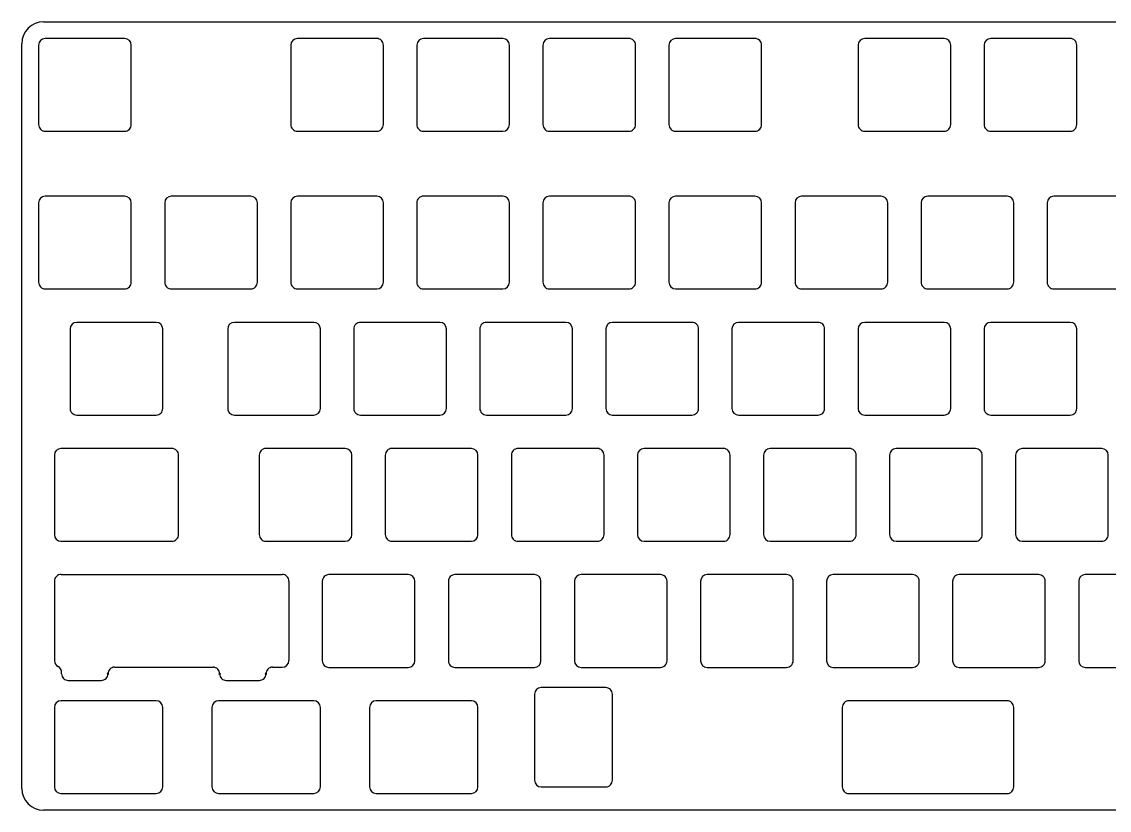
# Model space of a CAD drawing. Extents: x 0 to 348, y -119 to 0.
# Drawn here: x 0.1 to 164.4, y -119.1 to -0.1 of the extents above; entities that cross this region are included whole.
import ezdxf

# ---------------------------------------------------------------- set-up
doc = ezdxf.new("R2010")
doc.units = 0
doc.layers.get('0').update_dxf_attribs({"linetype": 'CONTINUOUS'})

msp = doc.modelspace()

# ---------------------------------------------------------------- linework, layer by layer
at = {"color": 7}
for points in [[(3.379066, -0.07455), (344.428019, -0.07455)], [(15.62314, -2.604502), (3.623114, -2.604502)], [(53.723225, -2.604502), (41.723198, -2.604502)], [(72.773267, -2.604502), (60.773241, -2.604502)], [(91.82331, -2.604502), (79.823283, -2.604502)], [(110.873352, -2.604502), (98.873325, -2.604502)], [(139.448415, -2.604502), (127.448389, -2.604502)], [(158.498458, -2.604502), (146.498431, -2.604502)], [(0.075, -115.837184), (0.075001, -3.384614)], [(2.623111, -3.604505), (2.623111, -15.604531)], [(16.623143, -15.604531), (16.623143, -3.604505)], [(40.723196, -3.604505), (40.723196, -15.604531)], [(54.723227, -15.604531), (54.723227, -3.604505)], [(59.773238, -3.604505), (59.773238, -15.604531)], [(73.77327, -15.604531), (73.77327, -3.604505)], [(78.823281, -3.604505), (78.823281, -15.604531)], [(92.823312, -15.604531), (92.823312, -3.604505)], [(97.873323, -3.604505), (97.873323, -15.604531)], [(111.873354, -15.604531), (111.873354, -3.604505)], [(126.448386, -3.604505), (126.448386, -15.604531)], [(140.448418, -15.604531), (140.448418, -3.604505)], [(145.498429, -3.604505), (145.498429, -15.604531)], [(159.49846, -15.604531), (159.49846, -3.604505)], [(3.623114, -16.604533), (15.62314, -16.604533)], [(41.723198, -16.604533), (53.723225, -16.604533)], [(60.773241, -16.604533), (72.773267, -16.604533)], [(79.823283, -16.604533), (91.82331, -16.604533)], [(98.873325, -16.604533), (110.873352, -16.604533)], [(127.448389, -16.604533), (139.448415, -16.604533)], [(146.498431, -16.604533), (158.498458, -16.604533)], [(2.623111, -27.417057), (2.623111, -39.417084)], [(15.62314, -26.417055), (3.623114, -26.417055)], [(16.623143, -39.417084), (16.623143, -27.417057)], [(21.673154, -27.417057), (21.673154, -39.417084)], [(34.673183, -26.417055), (22.673156, -26.417055)], [(35.673185, -39.417084), (35.673185, -27.417057)], [(40.723196, -27.417057), (40.723196, -39.417084)], [(53.723225, -26.417055), (41.723198, -26.417055)], [(54.723227, -39.417084), (54.723227, -27.417057)], [(59.773238, -27.417057), (59.773238, -39.417084)], [(72.773267, -26.417055), (60.773241, -26.417055)], [(73.77327, -39.417084), (73.77327, -27.417057)], [(78.823281, -27.417057), (78.823281, -39.417084)], [(91.82331, -26.417055), (79.823283, -26.417055)], [(92.823312, -39.417084), (92.823312, -27.417057)], [(97.873323, -27.417057), (97.873323, -39.417084)], [(110.873352, -26.417055), (98.873325, -26.417055)], [(111.873354, -39.417084), (111.873354, -27.417057)], [(116.923365, -27.417057), (116.923365, -39.417084)], [(129.923394, -26.417055), (117.923368, -26.417055)], [(130.923397, -39.417084), (130.923397, -27.417057)], [(135.973407, -27.417057), (135.973407, -39.417084)], [(148.973436, -26.417055), (136.97341, -26.417055)], [(149.973439, -39.417084), (149.973439, -27.417057)], [(155.02345, -27.417057), (155.02345, -39.417084)], [(168.023479, -26.417055), (156.023452, -26.417055)], [(3.623114, -40.417086), (15.62314, -40.417086)], [(22.673156, -40.417086), (34.673183, -40.417086)], [(41.723198, -40.417086), (53.723225, -40.417086)], [(60.773241, -40.417086), (72.773267, -40.417086)], [(79.823283, -40.417086), (91.82331, -40.417086)], [(98.873325, -40.417086), (110.873352, -40.417086)], [(117.923368, -40.417086), (129.923394, -40.417086)], [(136.97341, -40.417086), (148.973436, -40.417086)], [(156.023452, -40.417086), (168.023479, -40.417086)], [(20.385651, -45.467097), (8.385624, -45.467097)], [(44.198204, -45.467097), (32.198177, -45.467097)], [(63.248246, -45.467097), (51.24822, -45.467097)], [(82.298288, -45.467097), (70.298262, -45.467097)], [(101.348331, -45.467097), (89.348304, -45.467097)], [(120.398373, -45.467097), (108.398346, -45.467097)], [(139.448415, -45.467097), (127.448389, -45.467097)], [(158.498458, -45.467097), (146.498431, -45.467097)], [(7.385622, -46.467099), (7.385622, -58.467126)], [(21.385653, -58.467126), (21.385653, -46.467099)], [(31.198175, -46.467099), (31.198175, -58.467126)], [(45.198206, -58.467126), (45.198206, -46.467099)], [(50.248217, -46.467099), (50.248217, -58.467126)], [(64.248249, -58.467126), (64.248249, -46.467099)], [(69.298259, -46.467099), (69.298259, -58.467126)], [(83.298291, -58.467126), (83.298291, -46.467099)], [(88.348302, -46.467099), (88.348302, -58.467126)], [(102.348333, -58.467126), (102.348333, -46.467099)], [(107.398344, -46.467099), (107.398344, -58.467126)], [(121.398375, -58.467126), (121.398375, -46.467099)], [(126.448386, -46.467099), (126.448386, -58.467126)], [(140.448418, -58.467126), (140.448418, -46.467099)], [(145.498429, -46.467099), (145.498429, -58.467126)], [(159.49846, -58.467126), (159.49846, -46.467099)], [(8.385624, -59.467128), (20.385651, -59.467128)], [(32.198177, -59.467128), (44.198204, -59.467128)], [(51.24822, -59.467128), (63.248246, -59.467128)], [(70.298262, -59.467128), (82.298288, -59.467128)], [(89.348304, -59.467128), (101.348331, -59.467128)], [(108.398346, -59.467128), (120.398373, -59.467128)], [(127.448389, -59.467128), (139.448415, -59.467128)], [(146.498431, -59.467128), (158.498458, -59.467128)], [(5.004367, -65.517141), (5.004367, -77.517169)], [(22.766906, -64.51714), (6.004369, -64.51714)], [(23.766909, -77.517169), (23.766909, -65.517141)], [(35.960685, -65.517141), (35.960685, -77.517169)], [(48.960714, -64.51714), (36.960688, -64.51714)], [(49.960717, -77.517169), (49.960717, -65.517141)], [(55.010728, -65.517141), (55.010728, -77.517169)], [(68.010757, -64.51714), (56.01073, -64.51714)], [(69.010759, -77.517169), (69.010759, -65.517141)], [(74.06077, -65.517141), (74.06077, -77.517169)], [(87.060799, -64.51714), (75.060772, -64.51714)], [(88.060801, -77.517169), (88.060801, -65.517141)], [(93.110812, -65.517141), (93.110812, -77.517169)], [(106.110841, -64.51714), (94.110815, -64.51714)], [(107.110844, -77.517169), (107.110844, -65.517141)], [(112.160855, -65.517141), (112.160855, -77.517169)], [(125.160884, -64.51714), (113.160857, -64.51714)], [(126.160886, -77.517169), (126.160886, -65.517141)], [(131.210897, -65.517141), (131.210897, -77.517169)], [(144.210926, -64.51714), (132.210899, -64.51714)], [(145.210928, -77.517169), (145.210928, -65.517141)], [(150.260939, -65.517141), (150.260939, -77.517169)], [(163.260968, -64.51714), (151.260942, -64.51714)], [(164.260971, -77.517169), (164.260971, -65.517141)], [(6.004369, -78.51717), (22.766906, -78.51717)], [(36.960688, -78.51717), (48.960714, -78.51717)], [(56.01073, -78.51717), (68.010757, -78.51717)], [(75.060772, -78.51717), (87.060799, -78.51717)], [(94.110815, -78.51717), (106.110841, -78.51717)], [(113.160857, -78.51717), (125.160884, -78.51717)], [(132.210899, -78.51717), (144.210926, -78.51717)], [(151.260942, -78.51717), (163.260968, -78.51717)], [(6.01226, -83.543091), (39.443566, -83.543091)], [(58.485736, -83.567182), (46.485709, -83.567182)], [(77.535778, -83.567182), (65.535751, -83.567182)], [(96.58582, -83.567182), (84.585794, -83.567182)], [(115.635862, -83.567182), (103.635836, -83.567182)], [(134.685905, -83.567182), (122.685878, -83.567182)], [(153.735947, -83.567182), (141.73592, -83.567182)], [(172.785989, -83.567182), (160.785963, -83.567182)], [(5.012258, -84.543091), (5.012258, -96.543112)], [(40.443568, -84.543091), (40.443568, -96.543112)], [(45.485706, -84.567183), (45.485706, -96.56721)], [(59.485738, -96.56721), (59.485738, -84.567183)], [(64.535749, -84.567183), (64.535749, -96.56721)], [(78.53578, -96.56721), (78.53578, -84.567183)], [(83.585791, -84.567183), (83.585791, -96.56721)], [(97.585823, -96.56721), (97.585823, -84.567183)], [(102.635833, -84.567183), (102.635833, -96.56721)], [(116.635865, -96.56721), (116.635865, -84.567183)], [(121.685876, -84.567183), (121.685876, -96.56721)], [(135.685907, -96.56721), (135.685907, -84.567183)], [(140.735918, -84.567183), (140.735918, -96.56721)], [(154.735949, -96.56721), (154.735949, -84.567183)], [(159.78596, -84.567183), (159.78596, -96.56721)], [(6.099259, -98.543116), (6.099259, -98.322561)], [(14.099274, -97.543113), (28.975299, -97.543113)], [(37.975314, -97.543113), (39.443566, -97.543113)], [(46.485709, -97.567213), (58.485736, -97.567213)], [(65.535751, -97.567213), (77.535778, -97.567213)], [(84.585794, -97.567213), (96.58582, -97.567213)], [(103.635836, -97.567213), (115.635862, -97.567213)], [(122.685878, -97.567213), (134.685905, -97.567213)], [(141.73592, -97.567213), (153.735947, -97.567213)], [(160.785963, -97.567213), (172.785989, -97.567213)], [(7.099261, -99.543116), (12.09927, -99.543116)], [(30.975302, -99.543116), (35.97531, -99.543116)], [(77.567028, -101.617222), (77.567028, -114.617251)], [(88.323302, -100.617219), (78.56703, -100.617219)], [(89.323304, -114.617251), (89.323304, -101.617222)], [(20.385651, -102.617224), (6.004369, -102.617224)], [(44.198204, -102.617224), (29.816922, -102.617224)], [(68.010757, -102.617224), (53.629475, -102.617224)], [(148.973436, -102.617224), (125.067133, -102.617224)], [(5.004367, -103.617226), (5.004367, -115.617252)], [(21.385653, -115.617252), (21.385653, -103.617226)], [(28.816919, -103.617226), (28.816919, -115.617252)], [(45.198206, -115.617252), (45.198206, -103.617226)], [(52.629472, -103.617226), (52.629472, -115.617252)], [(69.010759, -115.617252), (69.010759, -103.617226)], [(124.067131, -103.617226), (124.067131, -115.617252)], [(149.973439, -115.617252), (149.973439, -103.617226)], [(6.004369, -116.617255), (20.385651, -116.617255)], [(29.816922, -116.617255), (44.198204, -116.617255)], [(53.629475, -116.617255), (68.010757, -116.617255)], [(78.56703, -115.617252), (88.323302, -115.617252)], [(125.067133, -116.617255), (148.973436, -116.617255)], [(344.434018, -119.141249), (3.385065, -119.141248)]]:
    msp.add_lwpolyline(points, dxfattribs=at)
for points in [[(13.099272, -98.443116)], [(29.9753, -98.443116)], [(36.975312, -98.443116)]]:
    msp.add_lwpolyline(points, close=True, dxfattribs=at)
for points in [[(3.379066, -0.074551), (1.552625, -0.076208), (0.073345, -1.558173), (0.075001, -3.384614)], [(3.623114, -2.604561), (3.070849, -2.604556), (2.62314, -3.05224), (2.623111, -3.604505)], [(16.62318, -3.604505), (16.623152, -3.052216), (16.175429, -2.60451), (15.62314, -2.604502)], [(41.723198, -2.604581), (41.170936, -2.604565), (40.723223, -3.052243), (40.723195, -3.604505)], [(54.430293, -2.897412), (54.242772, -2.709875), (53.988432, -2.604512), (53.723225, -2.604503)], [(54.723143, -3.604505), (54.723156, -3.339298), (54.617814, -3.084949), (54.430293, -2.897412)], [(60.773241, -2.604592), (60.220981, -2.60457), (59.773266, -3.052245), (59.773238, -3.604505)], [(73.773276, -3.604505), (73.773248, -3.052228), (73.325544, -2.604527), (72.773267, -2.604502)], [(79.823283, -2.604502), (79.271008, -2.60453), (78.823308, -3.05223), (78.82328, -3.604505)], [(92.530429, -2.897384), (92.342891, -2.709845), (92.08853, -2.604491), (91.82331, -2.604503)], [(92.823307, -3.604505), (92.82332, -3.339284), (92.717968, -3.084923), (92.530429, -2.897384)], [(98.873325, -2.604512), (98.321052, -2.604534), (97.87335, -3.052232), (97.873322, -3.604505)], [(111.580465, -2.897388), (111.392928, -2.709848), (111.13857, -2.604494), (110.873352, -2.604503)], [(111.873339, -3.604505), (111.873352, -3.339286), (111.768001, -3.084927), (111.580465, -2.897388)], [(127.448389, -2.604528), (126.896118, -2.604542), (126.448414, -3.052234), (126.448386, -3.604505)], [(140.448488, -3.604505), (140.448459, -3.052203), (140.000717, -2.604491), (139.448415, -2.604502)], [(146.498431, -2.604538), (145.946162, -2.604546), (145.498456, -3.052236), (145.498428, -3.604505)], [(159.205554, -2.897397), (159.018023, -2.709858), (158.763672, -2.604501), (158.498458, -2.604503)], [(159.498419, -3.604505), (159.498432, -3.339291), (159.393084, -3.084935), (159.205554, -2.897397)], [(2.623148, -15.604531), (2.623136, -15.869745), (2.728485, -16.124101), (2.916016, -16.311639)], [(2.916016, -16.311639), (3.103548, -16.499178), (3.3579, -16.604535), (3.623114, -16.604533)], [(15.62314, -16.604592), (15.888366, -16.604589), (16.142728, -16.499222), (16.330266, -16.311673)], [(16.330266, -16.311673), (16.517803, -16.124125), (16.623155, -15.869757), (16.623143, -15.604531)], [(40.723213, -15.604531), (40.723201, -15.869748), (40.828552, -16.124107), (41.016088, -16.311646)], [(41.016088, -16.311646), (41.203623, -16.499185), (41.45798, -16.60454), (41.723198, -16.604532)], [(53.723225, -16.604613), (53.988453, -16.604604), (54.242815, -16.499233), (54.430352, -16.311681)], [(54.430352, -16.311681), (54.617889, -16.124129), (54.72324, -15.869759), (54.723228, -15.604531)], [(59.773244, -15.604531), (59.773232, -15.86975), (59.878585, -16.124111), (60.066123, -16.31165)], [(60.066123, -16.31165), (60.253661, -16.49919), (60.508021, -16.604544), (60.773241, -16.604533)], [(72.773267, -16.604623), (73.325578, -16.604598), (73.773295, -16.156842), (73.77327, -15.604531)], [(78.823277, -15.604531), (78.823265, -15.869752), (78.928619, -16.124114), (79.116159, -16.311653)], [(79.116159, -16.311653), (79.303699, -16.499193), (79.558062, -16.604545), (79.823283, -16.604532)], [(91.82331, -16.604534), (92.088531, -16.604546), (92.342893, -16.499192), (92.530432, -16.311653)], [(92.530432, -16.311653), (92.717971, -16.124113), (92.823325, -15.869752), (92.823313, -15.604531)], [(97.873409, -15.604531), (97.873397, -15.869736), (97.978739, -16.124085), (98.166259, -16.311621)], [(98.166259, -16.311621), (98.35378, -16.499158), (98.608119, -16.604521), (98.873325, -16.604532)], [(110.873352, -16.604544), (111.138574, -16.604553), (111.392935, -16.499198), (111.580475, -16.311656)], [(111.580475, -16.311656), (111.768014, -16.124115), (111.873367, -15.869753), (111.873355, -15.604531)], [(126.448456, -15.604531), (126.448444, -15.869739), (126.553788, -16.12409), (126.741312, -16.311628)], [(126.741312, -16.311628), (126.928837, -16.499165), (127.18318, -16.604527), (127.448389, -16.604533)], [(139.448415, -16.604559), (139.713638, -16.604564), (139.968, -16.499205), (140.155538, -16.311662)], [(140.155538, -16.311662), (140.343077, -16.124118), (140.44843, -15.869754), (140.448418, -15.604531)], [(145.498489, -15.604531), (145.498477, -15.869741), (145.603822, -16.124093), (145.791348, -16.311631)], [(145.791348, -16.311631), (145.978875, -16.499168), (146.233221, -16.604528), (146.498431, -16.604532)], [(158.498458, -16.60457), (158.763682, -16.604572), (159.018044, -16.499211), (159.205582, -16.311666)], [(159.205582, -16.311666), (159.39312, -16.12412), (159.498473, -15.869755), (159.498461, -15.604531)], [(3.623114, -26.417101), (3.070844, -26.417096), (2.623132, -26.864787), (2.623111, -27.417057)], [(16.623167, -27.417057), (16.623146, -26.864771), (16.175427, -26.417063), (15.62314, -26.417055)], [(22.673156, -26.417111), (22.120888, -26.417101), (21.673174, -26.864789), (21.673153, -27.417057)], [(35.673198, -27.417057), (35.673177, -26.864775), (35.225465, -26.41707), (34.673183, -26.417056)], [(41.723198, -26.417121), (41.170931, -26.417105), (40.723216, -26.864791), (40.723195, -27.417057)], [(54.72323, -27.417057), (54.723209, -26.864779), (54.275503, -26.417075), (53.723225, -26.417056)], [(60.066148, -26.709987), (59.878611, -26.89751), (59.773248, -27.15185), (59.773238, -27.417057)], [(60.773241, -26.417132), (60.508034, -26.417121), (60.253685, -26.522465), (60.066148, -26.709987)], [(73.773263, -27.417057), (73.773242, -26.864783), (73.325542, -26.41708), (72.773267, -26.417055)], [(79.823283, -26.417042), (79.271003, -26.41707), (78.823301, -26.864778), (78.82328, -27.417057)], [(92.53046, -26.709932), (92.342908, -26.522395), (92.088538, -26.417044), (91.82331, -26.417056)], [(92.823394, -27.417057), (92.823384, -27.151829), (92.718012, -26.897469), (92.53046, -26.709932)], [(98.873325, -26.417052), (98.321047, -26.417074), (97.873343, -26.864779), (97.873322, -27.417057)], [(111.873426, -27.417057), (111.873405, -26.864752), (111.425657, -26.417037), (110.873352, -26.417056)], [(117.923368, -26.417063), (117.371092, -26.417079), (116.923386, -26.864781), (116.923365, -27.417057)], [(130.923459, -27.417057), (130.923438, -26.864756), (130.475696, -26.417042), (129.923394, -26.417055)], [(136.97341, -26.417073), (136.421135, -26.417084), (135.973428, -26.864783), (135.973407, -27.417057)], [(149.973491, -27.417057), (149.97347, -26.86476), (149.525734, -26.417047), (148.973436, -26.417055)], [(156.023452, -26.417083), (155.471179, -26.417088), (155.02347, -26.864784), (155.023449, -27.417057)], [(2.623135, -39.417084), (2.623127, -39.682299), (2.728478, -39.936655), (2.916012, -40.124193)], [(16.330261, -40.124218), (16.517798, -39.936672), (16.623151, -39.682308), (16.623143, -39.417084)], [(21.673168, -39.417084), (21.67316, -39.682301), (21.778512, -39.936658), (21.966048, -40.124196)], [(35.380305, -40.124222), (35.567842, -39.936674), (35.673194, -39.682309), (35.673186, -39.417084)], [(40.7232, -39.417084), (40.723192, -39.682302), (40.828546, -39.936661), (41.016083, -40.1242)], [(53.723225, -40.417153), (54.27553, -40.417134), (54.723245, -39.969388), (54.723228, -39.417084)], [(59.773231, -39.417084), (59.773223, -39.682305), (59.878578, -39.936665), (60.066118, -40.124204)], [(72.773267, -40.417163), (73.325573, -40.417138), (73.773287, -39.96939), (73.77327, -39.417084)], [(78.823264, -39.417084), (78.823256, -39.682306), (78.928612, -39.936668), (79.116155, -40.124207)], [(92.530427, -40.124197), (92.717966, -39.936661), (92.823321, -39.682302), (92.823313, -39.417084)], [(97.873396, -39.417084), (97.873379, -39.969348), (98.32106, -40.417063), (98.873325, -40.417085)], [(111.58047, -40.124201), (111.768009, -39.936663), (111.873363, -39.682303), (111.873355, -39.417084)], [(116.923427, -39.417084), (116.923419, -39.682293), (117.028765, -39.936643), (117.21629, -40.12418)], [(130.630513, -40.124204), (130.818051, -39.936664), (130.923405, -39.682304), (130.923397, -39.417084)], [(135.973459, -39.417084), (135.973451, -39.682294), (136.078798, -39.936646), (136.266325, -40.124183)], [(149.680555, -40.124208), (149.868093, -39.936666), (149.973447, -39.682305), (149.973439, -39.417084)], [(155.023492, -39.417084), (155.023484, -39.682296), (155.128832, -39.936649), (155.316362, -40.124186)], [(2.916012, -40.124193), (3.103545, -40.311731), (3.357898, -40.417088), (3.623114, -40.417086)], [(15.62314, -40.417132), (15.888364, -40.417129), (16.142724, -40.311764), (16.330261, -40.124218)], [(21.966048, -40.124196), (22.153583, -40.311734), (22.407939, -40.41709), (22.673156, -40.417085)], [(34.673183, -40.417143), (34.938408, -40.417137), (35.192768, -40.31177), (35.380305, -40.124222)], [(41.016083, -40.1242), (41.203621, -40.311738), (41.457979, -40.417093), (41.723198, -40.417085)], [(60.066118, -40.124204), (60.253659, -40.311743), (60.50802, -40.417097), (60.773241, -40.417086)], [(79.116155, -40.124207), (79.303697, -40.311746), (79.55806, -40.417098), (79.823283, -40.417085)], [(91.82331, -40.417074), (92.088529, -40.417086), (92.342888, -40.311734), (92.530427, -40.124197)], [(110.873352, -40.417084), (111.138572, -40.417093), (111.392931, -40.311739), (111.58047, -40.124201)], [(117.21629, -40.12418), (117.403815, -40.311717), (117.658159, -40.417078), (117.923368, -40.417086)], [(129.923394, -40.417094), (130.188615, -40.417101), (130.442974, -40.311744), (130.630513, -40.124204)], [(136.266325, -40.124183), (136.453853, -40.31172), (136.708199, -40.417081), (136.97341, -40.417086)], [(148.973436, -40.417104), (149.238657, -40.417108), (149.493017, -40.31175), (149.680555, -40.124208)], [(155.316362, -40.124186), (155.503891, -40.311723), (155.75824, -40.417083), (156.023452, -40.417085)], [(8.385624, -45.467135), (7.83335, -45.467129), (7.385637, -45.914826), (7.385621, -46.467099)], [(21.385664, -46.467099), (21.385648, -45.914816), (20.937935, -45.467107), (20.385651, -45.467098)], [(32.198177, -45.467148), (31.645905, -45.467135), (31.19819, -45.914828), (31.198174, -46.467099)], [(45.198204, -46.467099), (45.198188, -45.914821), (44.750483, -45.467114), (44.198204, -45.467098)], [(50.541123, -45.760021), (50.353586, -45.947546), (50.248225, -46.20189), (50.248217, -46.467099)], [(51.24822, -45.467159), (50.983011, -45.46715), (50.72866, -45.572495), (50.541123, -45.760021)], [(64.248237, -46.467099), (64.248221, -45.914824), (63.800521, -45.467119), (63.248246, -45.467097)], [(69.591166, -45.760024), (69.403629, -45.947548), (69.298267, -46.201891), (69.298259, -46.467099)], [(70.298262, -45.467169), (70.033054, -45.467157), (69.778703, -45.572501), (69.591166, -45.760024)], [(83.298269, -46.467099), (83.298253, -45.914828), (82.850559, -45.467124), (82.298288, -45.467097)], [(89.348304, -45.467079), (88.796021, -45.467104), (88.348317, -45.914817), (88.348301, -46.467099)], [(102.055474, -45.759976), (101.867925, -45.572439), (101.613557, -45.467087), (101.348331, -45.467098)], [(102.3484, -46.467099), (102.348392, -46.201873), (102.243024, -45.947513), (102.055474, -45.759976)], [(108.398346, -45.467089), (107.846065, -45.467109), (107.398359, -45.914818), (107.398343, -46.467099)], [(121.10551, -45.75998), (120.917962, -45.572443), (120.663598, -45.46709), (120.398373, -45.467098)], [(121.398432, -46.467099), (121.398424, -46.201875), (121.293057, -45.947516), (121.10551, -45.75998)], [(127.448389, -45.4671), (126.896109, -45.467114), (126.448402, -45.91482), (126.448386, -46.467099)], [(140.448465, -46.467099), (140.448449, -45.914801), (140.000713, -45.467086), (139.448415, -45.467097)], [(146.498431, -45.46711), (145.946153, -45.467118), (145.498444, -45.914822), (145.498428, -46.467099)], [(159.498496, -46.467099), (159.49848, -45.914806), (159.050751, -45.467093), (158.498458, -45.467098)], [(7.385634, -58.467126), (7.385629, -58.732342), (7.490982, -58.986698), (7.678517, -59.174236)], [(21.092769, -59.174254), (21.280306, -58.98671), (21.38566, -58.732348), (21.385654, -58.467126)], [(31.198174, -58.467126), (31.198169, -58.732344), (31.303524, -58.986702), (31.491062, -59.17424)], [(44.198204, -59.46718), (44.750504, -59.467164), (45.198219, -59.019425), (45.198207, -58.467126)], [(50.248205, -58.467126), (50.248199, -58.732347), (50.353556, -58.986706), (50.541097, -59.174245)], [(63.248246, -59.46719), (63.800547, -59.467168), (64.248261, -59.019427), (64.248249, -58.467126)], [(69.298237, -58.467126), (69.298231, -58.732348), (69.40359, -58.98671), (69.591133, -59.174248)], [(82.298288, -59.4672), (82.850591, -59.467173), (83.298303, -59.019428), (83.298291, -58.467126)], [(88.34837, -58.467126), (88.348358, -59.01939), (88.79604, -59.467102), (89.348304, -59.467127)], [(102.055445, -59.174235), (102.242984, -58.986699), (102.34834, -58.732343), (102.348334, -58.467126)], [(107.398402, -58.467126), (107.39839, -59.019394), (107.846078, -59.467107), (108.398346, -59.467127)], [(121.105488, -59.174238), (121.293026, -58.986701), (121.398382, -58.732344), (121.398376, -58.467126)], [(126.448433, -58.467126), (126.448421, -59.019398), (126.896116, -59.467114), (127.448389, -59.467128)], [(140.15553, -59.174242), (140.343068, -58.986703), (140.448423, -58.732345), (140.448418, -58.467126)], [(145.498466, -58.467126), (145.49846, -58.732338), (145.60381, -58.98669), (145.79134, -59.174227)], [(159.205574, -59.174246), (159.393112, -58.986705), (159.498466, -58.732346), (159.498461, -58.467126)], [(7.678517, -59.174236), (7.866053, -59.361773), (8.120407, -59.46713), (8.385624, -59.467127)], [(20.385651, -59.467167), (20.650874, -59.467163), (20.905232, -59.361799), (21.092769, -59.174254)], [(31.491062, -59.17424), (31.6786, -59.361778), (31.932958, -59.467133), (32.198177, -59.467127)], [(50.541097, -59.174245), (50.728638, -59.361783), (50.982999, -59.467137), (51.24822, -59.467128)], [(69.591133, -59.174248), (69.778676, -59.361787), (70.033039, -59.46714), (70.298262, -59.467128)], [(101.348331, -59.467111), (101.613548, -59.467122), (101.867906, -59.36177), (102.055445, -59.174235)], [(120.398373, -59.467121), (120.663591, -59.467129), (120.917949, -59.361775), (121.105488, -59.174238)], [(139.448415, -59.467131), (139.713634, -59.467136), (139.967992, -59.36178), (140.15553, -59.174242)], [(145.79134, -59.174227), (145.97887, -59.361764), (146.233218, -59.467123), (146.498431, -59.467127)], [(158.498458, -59.467142), (158.763678, -59.467144), (159.018036, -59.361786), (159.205574, -59.174246)], [(6.004369, -64.517117), (5.452084, -64.517139), (5.004377, -64.964856), (5.004367, -65.517141)], [(23.474042, -64.81002), (23.286495, -64.622483), (23.032131, -64.51713), (22.766906, -64.517139)], [(23.766959, -65.517141), (23.766954, -65.251917), (23.661589, -64.997558), (23.474042, -64.81002)], [(36.253588, -64.810054), (36.066051, -64.997583), (35.960691, -65.25193), (35.960686, -65.517141)], [(36.960688, -64.517184), (36.695477, -64.517177), (36.441125, -64.622526), (36.253588, -64.810054)], [(49.960703, -65.517141), (49.960693, -64.964865), (49.512991, -64.517156), (48.960714, -64.517139)], [(55.303631, -64.810058), (55.116093, -64.997585), (55.010733, -65.251931), (55.010728, -65.517141)], [(56.01073, -64.517194), (55.745519, -64.517184), (55.491168, -64.622531), (55.303631, -64.810058)], [(69.010734, -65.517141), (69.010724, -64.96487), (68.563029, -64.517163), (68.010757, -64.51714)], [(74.353673, -64.810061), (74.166136, -64.997587), (74.060775, -65.251932), (74.06077, -65.517141)], [(75.060772, -64.517204), (74.795562, -64.517192), (74.541211, -64.622536), (74.353673, -64.810061)], [(87.767944, -64.810016), (87.580394, -64.622478), (87.326026, -64.517127), (87.060799, -64.51714)], [(88.060866, -65.517141), (88.060861, -65.251915), (87.955494, -64.997553), (87.767944, -64.810016)], [(94.110815, -64.517115), (93.558529, -64.517138), (93.110823, -64.964856), (93.110813, -65.517141)], [(106.81798, -64.810019), (106.630432, -64.622481), (106.376066, -64.517129), (106.110841, -64.517139)], [(107.110899, -65.517141), (107.110894, -65.251916), (107.005528, -64.997556), (106.81798, -64.810019)], [(113.160857, -64.517125), (112.608573, -64.517143), (112.160865, -64.964857), (112.160855, -65.517141)], [(125.868015, -64.810023), (125.68047, -64.622486), (125.426107, -64.517133), (125.160884, -64.51714)], [(126.16093, -65.517141), (126.160925, -65.251918), (126.05556, -64.99756), (125.868015, -64.810023)], [(132.210899, -64.517135), (131.658616, -64.517147), (131.210907, -64.964859), (131.210897, -65.517141)], [(145.210962, -65.517141), (145.210952, -64.964847), (144.763221, -64.517131), (144.210926, -64.51714)], [(151.260942, -64.517146), (150.708661, -64.517152), (150.26095, -64.964861), (150.26094, -65.517141)], [(164.260995, -65.517141), (164.260985, -64.96485), (163.813259, -64.517135), (163.260968, -64.517139)], [(5.004419, -77.517169), (5.004413, -78.069436), (5.452101, -78.517148), (6.004369, -78.51717)], [(22.766906, -78.517149), (23.032122, -78.517158), (23.286478, -78.411806), (23.474016, -78.224272)], [(23.474016, -78.224272), (23.661554, -78.036738), (23.766911, -77.782384), (23.766908, -77.517169)], [(35.96067, -77.517169), (35.960667, -77.782389), (36.066026, -78.036748), (36.253566, -78.224286)], [(36.253566, -78.224286), (36.441107, -78.411824), (36.695467, -78.517178), (36.960688, -78.517171)], [(48.960714, -78.517213), (49.513009, -78.517196), (49.960722, -78.069464), (49.960716, -77.517169)], [(55.010703, -77.517169), (55.0107, -77.782391), (55.11606, -78.036751), (55.303603, -78.224289)], [(55.303603, -78.224289), (55.491145, -78.411827), (55.745508, -78.51718), (56.01073, -78.51717)], [(68.010757, -78.517224), (68.563054, -78.5172), (69.010765, -78.069465), (69.010759, -77.517169)], [(74.060735, -77.517169), (74.060732, -77.782392), (74.166093, -78.036754), (74.353638, -78.224292)], [(74.353638, -78.224292), (74.541183, -78.41183), (74.795548, -78.517182), (75.060772, -78.51717)], [(87.060799, -78.517134), (87.326014, -78.517147), (87.58037, -78.411799), (87.767908, -78.224267)], [(87.767908, -78.224267), (87.955446, -78.036735), (88.060804, -77.782383), (88.060801, -77.517169)], [(93.110866, -77.517169), (93.11086, -78.069436), (93.558547, -78.517147), (94.110815, -78.517171)], [(106.110841, -78.517144), (106.376056, -78.517154), (106.630413, -78.411804), (106.817951, -78.224271)], [(106.817951, -78.224271), (107.005489, -78.036737), (107.110846, -77.782384), (107.110843, -77.517169)], [(112.160899, -77.517169), (112.160893, -78.06944), (112.608586, -78.517152), (113.160857, -78.51717)], [(125.160884, -78.517155), (125.4261, -78.517162), (125.680457, -78.411809), (125.867994, -78.224274)], [(125.867994, -78.224274), (126.055532, -78.036739), (126.160889, -77.782385), (126.160886, -77.517169)], [(131.210931, -77.517169), (131.210925, -78.069443), (131.658624, -78.517158), (132.210899, -78.51717)], [(144.210926, -78.517165), (144.476143, -78.517169), (144.730499, -78.411814), (144.918037, -78.224278)], [(144.918037, -78.224278), (145.105574, -78.036741), (145.210931, -77.782386), (145.210928, -77.517169)], [(150.260962, -77.517169), (150.260956, -78.069448), (150.708662, -78.517165), (151.260942, -78.517171)], [(163.260968, -78.517175), (163.526186, -78.517177), (163.780542, -78.41182), (163.968079, -78.224281)], [(163.968079, -78.224281), (164.155617, -78.036743), (164.260973, -77.782387), (164.26097, -77.517169)], [(6.01226, -83.54314), (5.747048, -83.543126), (5.492693, -83.648472), (5.305155, -83.836001)], [(40.150674, -83.835983), (39.963137, -83.648447), (39.708783, -83.54309), (39.443566, -83.54309)], [(46.485709, -83.567221), (46.220496, -83.567212), (45.966143, -83.672561), (45.778606, -83.860092)], [(59.485708, -84.567183), (59.485703, -84.014911), (59.038008, -83.567203), (58.485736, -83.567182)], [(65.535751, -83.567231), (65.270539, -83.56722), (65.016186, -83.672567), (64.828648, -83.860095)], [(78.53574, -84.567183), (78.535735, -84.014915), (78.088046, -83.567208), (77.535778, -83.567182)], [(84.585794, -83.567142), (84.033504, -83.567168), (83.585797, -84.014893), (83.585792, -84.567183)], [(97.292959, -83.860059), (97.105411, -83.672521), (96.851045, -83.56717), (96.58582, -83.567181)], [(103.635836, -83.567152), (103.083547, -83.567173), (102.635839, -84.014895), (102.635834, -84.567183)], [(116.342994, -83.860063), (116.155449, -83.672525), (115.901085, -83.567172), (115.635862, -83.567181)], [(122.685878, -83.567162), (122.133591, -83.567177), (121.685881, -84.014896), (121.685876, -84.567183)], [(135.393029, -83.860067), (135.205487, -83.67253), (134.951126, -83.567176), (134.685905, -83.567182)], [(141.73592, -83.567172), (141.183634, -83.567182), (140.735923, -84.014898), (140.735918, -84.567183)], [(154.443065, -83.860071), (154.255525, -83.672534), (154.001167, -83.567179), (153.735947, -83.567182)], [(160.785963, -83.567183), (160.233679, -83.567187), (159.785966, -84.0149), (159.785961, -84.567183)], [(5.305155, -83.836001), (5.117617, -84.02353), (5.012258, -84.277879), (5.012258, -84.543091)], [(40.443568, -84.543091), (40.443568, -84.277874), (40.338211, -84.02352), (40.150674, -83.835983)], [(45.778606, -83.860092), (45.591068, -84.047622), (45.485709, -84.301971), (45.485707, -84.567183)], [(64.828648, -83.860095), (64.641111, -84.047624), (64.535751, -84.301972), (64.535749, -84.567183)], [(97.585873, -84.567183), (97.585871, -84.301958), (97.480506, -84.047597), (97.292959, -83.860059)], [(116.635905, -84.567183), (116.635903, -84.30196), (116.530539, -84.0476), (116.342994, -83.860063)], [(135.685936, -84.567183), (135.685934, -84.301962), (135.580572, -84.047605), (135.393029, -83.860067)], [(154.735968, -84.567183), (154.735965, -84.301964), (154.630605, -84.047608), (154.443065, -83.860071)], [(5.012285, -96.543112), (5.012286, -96.91813), (5.222105, -97.261626), (5.555759, -97.432837)], [(39.443566, -97.543113), (39.995851, -97.543113), (40.443567, -97.095398), (40.443568, -96.543112)], [(45.485676, -96.56721), (45.485676, -96.832433), (45.591037, -97.086792), (45.778581, -97.27433)], [(58.485736, -97.567252), (59.038029, -97.567231), (59.485739, -97.119503), (59.485739, -96.56721)], [(64.535709, -96.56721), (64.535709, -96.832434), (64.641071, -97.086795), (64.828617, -97.274333)], [(77.535778, -97.567262), (78.088072, -97.567236), (78.535781, -97.119505), (78.535781, -96.56721)], [(83.58584, -96.56721), (83.58584, -97.119478), (84.033527, -97.567187), (84.585794, -97.567213)], [(97.292927, -97.274305), (97.480465, -97.086775), (97.585823, -96.832424), (97.585823, -96.56721)], [(102.635872, -96.56721), (102.635872, -97.119482), (103.083565, -97.567192), (103.635836, -97.567213)], [(116.342969, -97.274309), (116.530507, -97.086776), (116.635865, -96.832425), (116.635865, -96.56721)], [(121.685905, -96.56721), (121.685905, -97.119485), (122.133603, -97.567197), (122.685878, -97.567212)], [(135.393013, -97.274312), (135.58055, -97.086779), (135.685908, -96.832426), (135.685908, -96.56721)], [(140.735937, -96.56721), (140.735937, -97.119489), (141.183641, -97.567202), (141.73592, -97.567212)], [(154.443055, -97.274316), (154.630593, -97.086781), (154.73595, -96.832427), (154.73595, -96.56721)], [(159.785968, -96.56721), (159.785968, -97.119494), (160.233679, -97.567209), (160.785963, -97.567213)], [(6.099191, -98.322561), (6.099209, -97.94755), (5.889405, -97.604051), (5.555759, -97.432837)], [(6.099209, -98.543116), (6.099209, -98.808341), (6.204573, -99.062703), (6.392121, -99.250241)], [(12.806375, -99.250205), (12.993913, -99.062677), (13.099272, -98.808328), (13.099272, -98.543116)], [(13.006884, -98.504847), (12.991406, -98.542215), (12.999961, -98.585227), (13.028561, -98.613827)], [(13.099272, -98.443116), (13.058826, -98.443116), (13.022362, -98.46748), (13.006884, -98.504847)], [(13.392168, -97.836025), (13.20463, -98.023554), (13.099272, -98.277903), (13.099272, -98.543116)], [(13.169983, -98.472405), (13.151229, -98.453651), (13.125794, -98.443116), (13.099272, -98.443116)], [(13.13754, -98.635504), (13.174908, -98.620026), (13.199272, -98.583562), (13.199272, -98.543116)], [(13.199272, -98.543116), (13.199272, -98.516594), (13.188736, -98.491159), (13.169983, -98.472405)], [(14.099274, -97.543163), (13.834061, -97.54315), (13.579707, -97.648496), (13.392168, -97.836025)], [(29.682439, -97.83599), (29.494891, -97.648452), (29.240524, -97.543101), (28.975299, -97.543114)], [(29.975349, -98.543116), (29.97535, -98.27789), (29.869986, -98.023528), (29.682439, -97.83599)], [(29.882912, -98.504847), (29.867434, -98.542215), (29.87599, -98.585227), (29.904589, -98.613827)], [(29.9753, -98.443116), (29.934854, -98.443116), (29.89839, -98.46748), (29.882912, -98.504847)], [(29.975249, -98.543116), (29.97525, -98.808341), (30.080614, -99.062703), (30.268161, -99.250242)], [(30.046011, -98.472405), (30.027257, -98.453651), (30.001822, -98.443116), (29.9753, -98.443116)], [(30.013569, -98.635504), (30.050936, -98.620026), (30.0753, -98.583562), (30.0753, -98.543116)], [(30.0753, -98.543116), (30.0753, -98.516594), (30.064765, -98.491159), (30.046011, -98.472405)], [(36.682415, -99.250205), (36.869953, -99.062677), (36.975312, -98.808328), (36.975312, -98.543116)], [(36.882924, -98.504847), (36.867446, -98.542215), (36.876001, -98.585227), (36.904601, -98.613827)], [(36.975312, -98.443116), (36.934866, -98.443116), (36.898402, -98.46748), (36.882924, -98.504847)], [(37.268208, -97.836025), (37.08067, -98.023554), (36.975312, -98.277903), (36.975312, -98.543116)], [(37.046023, -98.472405), (37.027269, -98.453651), (37.001834, -98.443116), (36.975312, -98.443116)], [(37.01358, -98.635504), (37.050948, -98.620026), (37.075312, -98.583562), (37.075312, -98.543116)], [(37.075312, -98.543116), (37.075312, -98.516594), (37.064777, -98.491159), (37.046023, -98.472405)], [(37.975314, -97.543163), (37.710101, -97.54315), (37.455747, -97.648496), (37.268208, -97.836025)], [(45.778581, -97.27433), (45.966124, -97.461868), (46.220487, -97.567221), (46.485709, -97.567213)], [(64.828617, -97.274333), (65.016162, -97.461871), (65.270527, -97.567223), (65.535751, -97.567212)], [(96.58582, -97.567172), (96.851034, -97.567183), (97.105388, -97.461835), (97.292927, -97.274305)], [(115.635862, -97.567182), (115.901076, -97.567191), (116.155431, -97.461841), (116.342969, -97.274309)], [(134.685905, -97.567193), (134.95112, -97.567199), (135.205475, -97.461846), (135.393013, -97.274312)], [(153.735947, -97.567203), (154.001163, -97.567206), (154.255518, -97.461851), (154.443055, -97.274316)], [(6.392121, -99.250241), (6.579668, -99.437779), (6.834035, -99.54313), (7.099261, -99.543117)], [(12.09927, -99.543066), (12.364482, -99.54308), (12.618837, -99.437734), (12.806375, -99.250205)], [(13.028561, -98.613827), (13.057161, -98.642426), (13.100173, -98.650982), (13.13754, -98.635504)], [(29.904589, -98.613827), (29.933189, -98.642426), (29.976201, -98.650982), (30.013569, -98.635504)], [(30.268161, -99.250242), (30.455709, -99.43778), (30.710076, -99.543131), (30.975302, -99.543117)], [(35.97531, -99.543066), (36.240523, -99.54308), (36.494877, -99.437734), (36.682415, -99.250205)], [(36.904601, -98.613827), (36.933201, -98.642426), (36.976213, -98.650982), (37.01358, -98.635504)], [(78.56703, -100.617215), (78.014742, -100.617216), (77.567026, -101.064935), (77.567027, -101.617222)], [(89.030439, -100.910098), (88.842893, -100.72256), (88.588527, -100.617208), (88.323302, -100.61722)], [(89.323348, -101.617222), (89.323348, -101.351997), (89.217986, -101.097636), (89.030439, -100.910098)], [(6.004369, -102.61718), (5.452075, -102.617202), (5.004365, -103.064932), (5.004366, -103.617226)], [(21.385633, -103.617226), (21.385635, -103.064948), (20.93793, -102.617234), (20.385651, -102.617225)], [(29.816922, -102.617193), (29.26463, -102.617208), (28.816918, -103.064934), (28.816919, -103.617226)], [(45.198173, -103.617226), (45.198174, -103.064953), (44.750478, -102.617241), (44.198204, -102.617225)], [(53.629475, -102.617206), (53.077185, -102.617214), (52.629471, -103.064936), (52.629472, -103.617226)], [(69.010713, -103.617226), (69.010714, -103.064958), (68.563026, -102.617248), (68.010757, -102.617225)], [(124.360025, -102.910124), (124.172487, -103.097658), (124.067129, -103.352011), (124.06713, -103.617226)], [(125.067133, -102.617244), (124.801917, -102.617238), (124.547562, -102.72259), (124.360025, -102.910124)], [(149.680553, -102.910113), (149.493013, -102.722576), (149.238655, -102.61722), (148.973436, -102.617224)], [(149.97345, -103.617226), (149.97345, -103.352007), (149.868092, -103.09765), (149.680553, -102.910113)], [(77.567021, -114.617251), (77.567026, -115.169537), (78.014743, -115.617251), (78.56703, -115.617252)], [(89.030404, -115.324337), (89.217942, -115.136809), (89.323301, -114.882462), (89.323304, -114.617251)], [(0.075001, -115.837184), (0.076658, -117.663625), (1.558624, -119.142904), (3.385065, -119.141248)], [(5.004399, -115.617252), (5.004404, -116.169524), (5.452098, -116.617231), (6.004369, -116.617254)], [(20.385651, -116.617263), (20.937937, -116.617254), (21.385649, -116.169538), (21.385654, -115.617252)], [(28.816938, -115.617252), (28.816943, -116.169529), (29.264645, -116.61724), (29.816922, -116.617255)], [(44.198204, -116.617276), (44.750492, -116.61726), (45.198202, -116.16954), (45.198207, -115.617252)], [(52.629478, -115.617252), (52.629483, -116.169534), (53.077193, -116.617247), (53.629475, -116.617255)], [(68.010757, -116.617289), (68.563047, -116.617265), (69.010755, -116.169542), (69.01076, -115.617252)], [(88.323302, -115.617197), (88.588513, -115.61721), (88.842866, -115.511864), (89.030404, -115.324337)], [(124.067099, -115.617252), (124.067102, -115.882474), (124.172464, -116.136832), (124.360007, -116.324369)], [(124.360007, -116.324369), (124.54755, -116.511906), (124.801911, -116.61726), (125.067133, -116.617254)], [(148.973436, -116.617232), (149.23865, -116.617236), (149.493004, -116.511883), (149.680541, -116.32435)], [(149.680541, -116.32435), (149.868078, -116.136818), (149.973436, -115.882467), (149.973439, -115.617252)]]:
    msp.add_open_spline(points, degree=3, dxfattribs=at)

doc.saveas('drawing.dxf')
